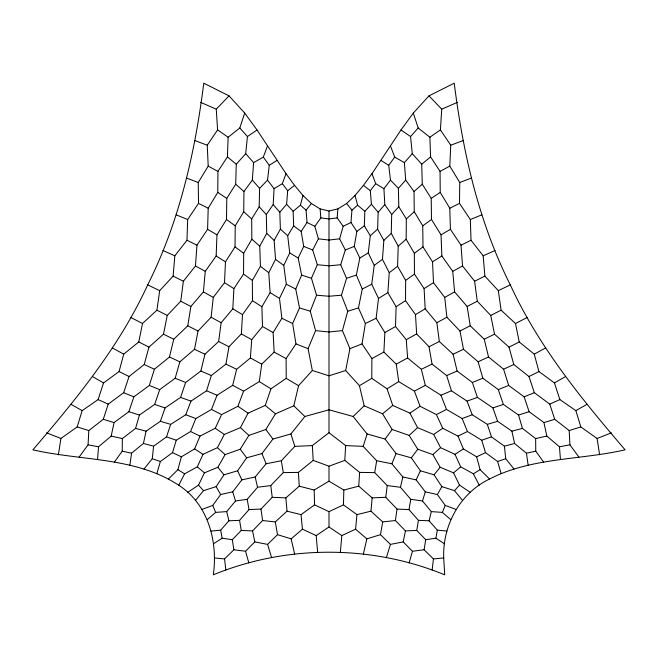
<?xml version="1.0" encoding="UTF-8"?>
<svg xmlns="http://www.w3.org/2000/svg" width="658" height="658" viewBox="0 0 658 658"><rect width="100%" height="100%" fill="white"/><g stroke="black" fill="none" stroke-linecap="round" stroke-linejoin="round"><path stroke-width="0.99" d="M450.746 519.623L442.349 512.393L431.294 511.595L422.494 500.993L410.789 499.307L400.442 487.265L387.225 485.579L374.706 472.609L359.605 472.386L344.808 460.361L329 466.201L329 481.195L314.154 490.037L314.582 504.867L301.035 514.63L302.433 529.164L316.194 535.587L329 526.984L329 511.661L343.427 504.867L356.965 514.63L370.972 511.159L382.701 521.917L395.409 520.544L405.443 530.907L416.744 530.438L425.71 539.7L424.097 549.751L433.441 558.93L443.714 557.951C442.431 525.52 459.934 493.212 489.568 479.016C531.5 457.31 580.142 460.164 625.1 449.842C581.458 398.871 538.499 346.363 510.312 284.881C478.679 221.927 462.944 152.697 454.234 83.188L428.967 95.862L413.29 113.086L400.969 129.988L372.009 173.63L363.446 185.383L355.024 195.484L346.61 203.503L337.891 208.899L329 210.979L320.109 208.899L311.39 203.503L302.976 195.484L294.562 185.383L285.991 173.63L257.031 129.988L244.71 113.086L229.042 95.862L203.766 83.188C195.056 152.705 179.321 221.927 147.688 284.889C119.501 346.363 76.542 398.871 32.9 449.842C81.419 461.011 135.532 456.767 178.746 485.242C208.199 504.151 218.086 541.707 213.299 574.812C286.641 544.701 371.359 544.701 444.701 574.812L443.714 557.951M202.031 509.399L212.781 505.418L220.611 494.553L232.71 491.822L241.881 479.871L255.156 476.984L266.128 463.767L281.336 460.748L294.833 446.379L312.353 445.581L329 432.709L329 210.979M129.848 465.214L131.559 453.197L143.411 443.467L146.101 431.155L160.396 421.285L165.1 407.911L180.58 397.399L185.638 382.495L200.846 371.038L204.934 354.226L218.653 341.486L221.154 322.724L232.817 308.816L233.903 288.615L243.55 274.09L243.674 253.305L251.841 239.241L251.677 218.925L259.186 206.793L259.606 188.369L267.526 180.119L269.262 165.306L263.307 157.097L267.576 145.813M479.254 485.242L473.398 473.809L460.699 466.851L455.007 454.333L440.589 447.679L433.671 434.436L417.55 427.626L409.934 413.134L392.744 405.427L387.052 388.812L371.786 378.342L371.893 358.585L362.032 343.895L365.371 323.506L358.478 307.928L362.254 289.035L356.373 275.069L359.819 258.026L354.267 246.405L356.842 231.427L350.977 222.486L351.94 210.149L346.61 203.503M514.013 469.055L505.731 458.692L504.398 446.182L491.468 436.863L487.323 424.369L472.263 414.746L467.024 401.125L451.429 390.786L446.659 375.545L432.051 364.096L429.032 346.741L416.637 333.902L415.502 314.623L405.525 300.665L405.649 280.357L397.58 266.309L398.23 246.117L391.255 233.384L391.691 214.5L384.815 204.589L383.927 188.69L390.465 180.111L388.738 165.298L394.693 157.089L390.424 145.805M79.067 457.162L88.082 444.841L88.814 430.554L103.273 419.31L108.225 404.127L123.646 392.711L129.042 376.508L144.217 364.532L148.971 347.136L163.48 334.165L167.264 315.429L180.728 301.224L183.385 281.237L195.459 265.964L196.964 245.179L207.599 229.321L208.199 208.216L217.773 192.391L217.938 171.393L227.413 156.884L228.129 137.226L239.808 127.997L244.71 113.086M528.152 465.214L526.441 453.189L514.589 443.459L511.899 431.155L497.604 421.293L492.9 407.911L477.42 397.391L472.362 382.479L457.154 371.03L453.066 354.218L439.338 341.486L436.838 322.724L425.183 308.808L424.097 288.607L414.458 274.09L414.334 253.297L406.159 239.241L406.323 218.917L398.806 206.785L398.386 188.352L390.465 180.111M114.402 462.048L122.232 451.174L122.355 438.582L135.548 428.407L139.447 415.058L154.638 404.431L159.705 389.626L175.168 378.243L179.881 361.801L194.513 349.299L198.042 331.015L211.103 317.246L213.282 297.408L224.501 282.693L225.472 261.835L235.013 246.882L235.251 225.826L243.731 211.744L243.954 191.519L252.318 180.119L253.61 162.641L245.714 153.659L247.441 136.543L239.808 127.997M97.557 459.432L98.535 446.79L111.186 436.081L114.064 422.568L128.886 411.702L133.862 396.84L149.325 385.465L154.408 369.245L169.476 357.023L173.745 339.24L187.777 325.8L190.869 306.48L203.404 291.864L205.263 271.326L216.153 255.978L216.967 234.832L226.508 219.484L226.78 198.395L235.704 184.215L236.263 164.229L245.714 153.659M599.619 454.793L597.086 438.467L580.825 426.935L575.857 410.633L559.884 399.603L554.447 382.94L538.935 371.556L534.263 354.152L519.236 341.971L515.494 323.514L501.092 310.189L498.32 290.655L484.88 276.113L483.169 255.789L471.021 240.26L470.338 219.533L459.498 203.38L459.745 182.488L449.792 166.112L450.746 145.204L440.408 129.889L441.732 109.162L428.967 95.862M343.427 504.867L343.854 490.029L329 481.195M501.149 473.637L497.621 461.497L485.514 452.655L481.722 440.227L467.46 431.525L462.163 418.546L446.494 409.432L440.959 395.236L425.323 385.317L421.35 369.303L407.606 357.944L406.282 339.676L395.516 326.508L396.116 306.718L387.866 292.629L389.24 272.692L382.462 259.342L383.844 240.384L377.61 229.149L378.177 212.238L384.815 204.589M58.381 454.793L60.914 438.467L77.175 426.935L82.143 410.633L98.116 399.603L103.553 382.94L119.073 371.556L123.737 354.144L138.772 341.954L142.515 323.497L156.917 310.189L159.688 290.663L173.12 276.121L174.831 255.798L186.979 240.26L187.662 219.542L198.502 203.38L198.255 182.488L208.208 166.12L207.245 145.212L217.592 129.906L216.268 109.17L229.042 95.862M489.568 479.016L480.101 469.664L476.622 456.816L463.388 448.904L457.993 436.098L442.744 428.268L436.41 414.589L420.084 406.274L414.4 391.14L398.723 381.591L396.264 364.154L383.869 352.104L384.881 332.545L376.113 318.291L378.523 298.419L371.721 284.231L374.238 265.38L368.274 252.902L370.289 235.737L364.335 225.859L364.861 211.292L371.392 204.284L370.314 190.688L375.669 183.681L372.009 173.63M143.987 469.055L152.269 458.7L153.602 446.182L166.532 436.863L170.677 424.361L185.737 414.746L190.976 401.125L206.571 390.786L211.333 375.537L225.941 364.096L228.968 346.741L241.363 333.902L242.498 314.631L252.475 300.673L252.351 280.366L260.42 266.309L259.762 246.125L266.737 233.393L266.301 214.508L273.185 204.597L274.065 188.698L267.526 180.119M344.808 460.361L345.647 445.581L329 432.709M446.897 531.08L437.323 530.142L429.09 520.799L418.439 520.355L408.963 509.596L397.021 509.07L385.777 497.316L372.157 497.859L358.758 486.172L359.605 472.386M156.851 473.637L160.379 461.505L172.486 452.655L176.278 440.227L190.54 431.525L195.837 418.546L211.506 409.432L217.041 395.244L232.677 385.333L236.641 369.311L250.394 357.944L251.718 339.676L262.493 326.516L261.892 306.718L270.134 292.637L268.752 272.7L275.529 259.351L274.147 240.392L280.382 229.149L279.823 212.238L273.185 204.597M279.823 212.238L286.608 204.284L287.686 190.697L282.331 183.689L285.991 173.63M470.231 492.332L459.506 485.102L453.551 472.847L440.161 467.262L432.865 454.604L417.772 449.217L409.144 435.415L392.16 429.485L382.561 413.8L364.187 405.813L359.441 385.703L345.672 370.503L349.924 348.666L342.431 330.637L347.737 311.226L341.444 295.212L346.552 278.309L340.688 264.713L345.31 249.982L339.618 238.805L343.163 226.311L337.151 217.913L337.891 208.899M340.351 552.243L341.806 535.587L355.567 529.164L356.965 514.63M370.972 511.159L372.157 497.859M432.142 570.05L433.441 558.93M385.777 497.316L387.225 485.579M395.409 520.544L397.021 509.07M168.432 479.024L177.899 469.664L181.378 456.816L194.612 448.896L200.007 436.098L215.256 428.276L221.59 414.598L237.916 406.29L243.6 391.156L259.277 381.607L261.736 364.162L274.139 352.112L273.119 332.545L281.895 318.291L279.486 298.419L286.288 284.231L283.762 265.388L289.726 252.902L287.702 235.737L293.665 225.867L293.139 211.292L286.608 204.284M374.706 472.609L376.672 460.74L363.175 446.379L345.647 445.581M416.744 530.438L418.439 520.355M424.097 549.751L412.451 551.248L403.198 541.896L390.424 544.388L380.48 534.666L382.701 521.917M408.963 509.596L410.789 499.307M444.52 543.804L435.876 538.211L437.323 530.142M403.198 541.896L405.443 530.907M363.348 554.085L366.851 538.869L380.48 534.666M400.442 487.265L402.844 476.984L391.872 463.767L376.672 460.74M187.769 492.332L198.494 485.102L204.449 472.847L217.839 467.27L225.126 454.612L240.228 449.217L248.856 435.415L265.84 429.493L275.447 413.808L293.813 405.813L298.567 385.703L312.328 370.503L308.084 348.666L315.577 330.637L310.272 311.226L316.556 295.212L311.456 278.309L317.312 264.722L312.69 249.991L318.382 238.813L314.845 226.311L307.023 222.486L306.069 210.149L311.39 203.503M429.09 520.799L431.294 511.595M293.139 211.292L300.393 205.206L302.976 195.484M409.161 562.903L412.451 551.248M386.386 557.655L390.424 544.388M422.494 500.993L425.29 491.822L416.119 479.871L402.844 476.984M363.175 446.379L367.115 433.951L353.132 416.489L329 409.802L304.876 416.489L290.894 433.951L272.906 439.059L261.942 453.576L246.668 457.828L237.604 470.791L223.967 474.805L216.161 486.632L203.487 490.662L195.525 500.343M178.746 485.242L184.602 473.809L197.301 466.851L202.993 454.333L217.411 447.679L224.329 434.445L240.45 427.634L248.066 413.15L265.256 405.443L270.956 388.82L286.222 378.35L286.107 358.585L295.968 343.904L292.629 323.506L299.522 307.928L295.746 289.035L301.627 275.077L298.181 258.035L303.733 246.405L301.158 231.427L307.023 222.486M391.872 463.767L396.058 453.568L385.103 439.059L367.115 433.951M442.349 512.393L445.219 505.418L437.389 494.553L425.29 491.822M416.119 479.871L420.396 470.791L411.332 457.828L396.058 453.568M437.389 494.553L441.839 486.632L434.033 474.805L420.396 470.791M314.845 226.311L320.849 217.913L320.109 208.899M385.103 439.059L392.16 429.485M411.332 457.828L417.772 449.217M434.033 474.805L440.161 467.262M207.254 519.623L215.643 512.393L226.706 511.595L235.506 500.993L247.211 499.307L257.549 487.265L270.775 485.579L283.302 472.609L298.403 472.395L313.2 460.37L312.353 445.581M560.443 459.432L559.465 446.782L546.814 436.073L535.645 438.573L522.452 428.399L518.553 415.05L503.362 404.415L498.295 389.602L482.84 378.218L478.127 361.76L463.487 349.275L459.958 331.007L446.897 317.246L444.718 297.408L433.507 282.685L432.528 261.835L422.995 246.882L422.749 225.826L414.26 211.736L414.03 191.503L405.673 180.103L404.39 162.633L412.278 153.651L410.551 136.535L418.184 127.989L413.29 113.086M211.103 531.08L220.677 530.142L228.91 520.799L239.561 520.355L249.028 509.596L260.979 509.07L272.231 497.316L285.86 497.867L299.25 486.18L298.403 472.395M398.386 188.352L405.673 180.103M441.839 486.632L454.514 490.662L459.506 485.102M391.691 214.5L398.806 206.785M214.286 557.951L224.559 558.93L233.903 549.751L232.29 539.7L241.256 530.438L252.557 530.907L262.591 520.544L275.307 521.917L287.036 511.167L285.86 497.867M233.903 549.751L245.549 551.248L254.802 541.896L252.557 530.907M254.802 541.896L267.576 544.388L277.52 534.666L275.307 521.917M353.132 416.489L364.187 405.813M383.844 240.384L391.255 233.384M409.144 435.415L417.55 427.626M406.323 218.917L414.26 211.736M370.289 235.737L377.61 229.149M432.865 454.604L440.589 447.679M414.03 191.503L422.28 184.207L421.729 164.22L412.278 153.651M351.94 210.149L357.607 205.206L355.024 195.484M398.23 246.117L406.159 239.241M277.52 534.666L291.149 538.869L302.433 529.164M453.551 472.847L460.699 466.851M421.729 164.22L430.587 156.875L429.871 137.209L418.184 127.989M382.561 413.8L392.744 405.427M287.686 190.697L294.562 185.383M389.24 272.692L397.58 266.309M356.842 231.427L364.335 225.859M414.334 253.297L422.995 246.882M374.238 265.38L382.462 259.342M422.749 225.826L431.5 219.484L431.212 198.379L422.28 184.207M405.649 280.357L414.458 274.09M429.871 137.209L440.408 129.889M247.441 136.543L257.031 129.988M433.671 434.436L442.744 428.268M409.934 413.134L420.084 406.274M431.212 198.379L440.218 192.383L440.062 171.393L430.587 156.875M455.007 454.333L463.388 448.904M213.48 543.804L222.124 538.211L232.29 539.7M396.116 306.718L405.525 300.665M424.097 288.607L433.507 282.685M269.262 165.306L277.092 160.387M432.528 261.835L441.855 255.978L441.033 234.824L431.5 219.484M378.523 298.419L387.866 292.629M387.052 388.812L398.723 381.591M473.398 473.809L480.101 469.664M274.065 188.698L282.331 183.689M359.819 258.026L368.274 252.902M415.502 314.623L425.183 308.808M359.441 385.703L371.786 378.342M441.033 234.824L450.401 229.313L449.801 208.216L440.218 192.383M554.447 382.94L565.329 376.664M253.61 162.641L263.307 157.097M384.881 332.545L395.516 326.508M575.857 410.633L587.084 404.267M444.718 297.408L454.596 291.864L452.737 271.326L441.855 255.978M406.282 339.676L416.637 333.902M396.264 364.154L407.606 357.944M452.737 271.326L462.541 265.964L461.036 245.179L450.401 229.313M534.263 354.152L545.63 347.934M436.838 322.724L446.897 317.246M440.062 171.393L449.792 166.112M371.893 358.585L383.869 352.104M414.4 391.14L425.323 385.317M546.814 436.073L543.936 422.568L529.114 411.694L524.138 396.823L508.675 385.44L503.592 369.212L488.524 356.981L484.255 339.224L470.231 325.792L467.131 306.472L477.272 301.216L474.615 281.229L462.541 265.964M515.494 323.514L527.321 317.419M436.41 414.589L446.494 409.432M429.032 346.741L439.338 341.486M362.254 289.035L371.721 284.231M459.958 331.007L470.231 325.792M477.272 301.216L490.736 315.429L494.52 334.174L509.029 347.153L519.236 341.971M490.736 315.429L501.092 310.189M449.801 208.216L459.498 203.38M474.615 281.229L484.88 276.113M509.029 347.153L513.791 364.516L528.958 376.508L538.935 371.556M461.036 245.179L471.021 240.26M484.255 339.224L494.52 334.174M343.163 226.311L350.977 222.486M421.35 369.303L432.051 364.096M365.371 323.506L376.113 318.291M457.993 436.098L467.46 431.525M498.32 290.655L510.312 284.881M453.066 354.218L463.487 349.275M476.622 456.816L485.514 452.655M503.592 369.212L513.791 364.516M478.127 361.76L488.524 356.981M528.958 376.508L534.354 392.703L549.775 404.127L559.884 399.603M483.169 255.789L495.022 250.525M441.732 109.162L457.351 102.352M446.659 375.545L457.154 371.03M440.959 395.236L451.429 390.786M470.338 219.533L481.878 214.804M472.362 382.479L482.84 378.218M524.138 396.823L534.354 392.703M498.295 389.602L508.675 385.44M345.31 249.982L354.267 246.405M349.924 348.666L362.032 343.895M597.086 438.467L611.414 432.832M459.745 182.488L471.218 178.154M462.163 418.546L472.263 414.746M450.746 145.204L463.142 140.573M467.024 401.125L477.42 397.391M481.722 440.227L491.468 436.863M497.621 461.497L505.731 458.692M492.9 407.911L503.362 404.415M346.552 278.309L356.373 275.069M345.672 370.503L329 375.817L312.328 370.503M518.553 415.05L529.114 411.694M549.775 404.127L554.727 419.31L569.186 430.554L580.825 426.935M347.737 311.226L358.478 307.928M543.936 422.568L554.727 419.31M487.323 424.369L497.604 421.293M504.398 446.182L514.589 443.459M511.899 431.155L522.452 428.399M343.854 490.029L358.758 486.172M526.441 453.189L535.768 451.166L543.598 462.048M559.465 446.782L569.918 444.833L578.933 457.162M425.71 539.7L435.876 538.211M337.151 217.913L329 218.95L320.849 217.913M339.618 238.805L329 240.055L318.382 238.813M342.431 330.637L329 331.977L315.577 330.637M340.688 264.713L329 265.832L317.312 264.722M341.444 295.212L329 296.248L316.556 295.212M88.082 444.841L98.535 446.79M122.232 451.174L131.559 453.197M111.186 436.081L122.355 438.582M287.036 511.167L301.035 514.63M299.25 486.18L314.154 490.037M135.548 428.407L146.101 431.155M143.411 443.467L153.602 446.182M160.396 421.285L170.677 424.361M103.273 419.31L114.064 422.568M299.522 307.928L310.272 311.226M77.175 426.935L88.814 430.554M128.886 411.702L139.447 415.058M301.627 275.077L311.456 278.309M154.638 404.431L165.1 407.911M166.532 436.863L176.278 440.227M152.269 458.7L160.379 461.505M180.58 397.399L190.976 401.125M313.2 460.37L329 466.201M445.219 505.418L455.969 509.399M194.858 140.573L207.245 145.212M185.737 414.746L195.837 418.546M186.782 178.154L198.255 182.488M295.968 343.904L308.084 348.666M46.586 432.832L60.914 438.467M303.733 246.405L312.69 249.991M149.325 385.465L159.705 389.626M175.168 378.243L185.638 382.495M123.646 392.711L133.862 396.84M176.122 214.804L187.662 219.542M206.571 390.786L217.041 395.244M200.846 371.038L211.333 375.537M200.649 102.352L216.268 109.17M162.978 250.534L174.831 255.798M98.116 399.603L108.225 404.127M169.476 357.023L179.881 361.801M144.217 364.532L154.408 369.245M172.486 452.655L181.378 456.816M314.582 504.867L329 511.661M194.513 349.299L204.934 354.226M147.688 284.889L159.688 290.663M190.54 431.525L200.007 436.098M281.895 318.291L292.629 323.506M225.941 364.096L236.641 369.311M186.979 240.26L196.964 245.179M163.48 334.165L173.745 339.24M173.12 276.121L183.385 281.237M119.073 371.556L129.042 376.508M198.502 203.38L208.199 208.216M156.917 310.189L167.264 315.429M286.288 284.231L295.746 289.035M187.777 325.8L198.042 331.015M138.772 341.954L148.971 347.136M218.653 341.486L228.968 346.741M211.506 409.432L221.59 414.598M130.687 317.411L142.515 323.497M180.728 301.224L190.869 306.48M232.677 385.333L243.6 391.156M208.208 166.12L217.938 171.393M274.139 352.112L286.107 358.585M211.103 317.246L221.154 322.724M195.459 265.964L205.263 271.326M112.37 347.934L123.737 354.144M250.394 357.944L261.736 364.162M241.363 333.902L251.718 339.676M203.404 291.864L213.282 297.408M70.916 404.267L82.143 410.633M262.493 326.516L273.119 332.545M394.693 157.089L404.39 162.633M92.671 376.664L103.553 382.94M207.599 229.321L216.967 234.832M286.222 378.35L298.567 385.703M232.817 308.816L242.498 314.631M375.669 183.681L383.927 188.69M289.726 252.902L298.181 258.035M259.277 381.607L270.956 388.82M270.134 292.637L279.486 298.419M177.899 469.664L184.602 473.809M380.908 160.387L388.738 165.298M216.153 255.978L225.472 261.835M224.501 282.693L233.903 288.615M252.475 300.673L261.892 306.718M194.612 448.896L202.993 454.333M217.773 192.391L226.78 198.395M329 526.984L341.806 535.587M237.916 406.29L248.066 413.15M215.256 428.276L224.329 434.445M400.969 129.988L410.551 136.535M217.592 129.906L228.129 137.226M243.55 274.09L252.351 280.366M226.508 219.484L235.251 225.826M275.529 259.351L283.762 265.388M293.665 225.867L301.158 231.427M235.013 246.882L243.674 253.305M260.42 266.309L268.752 272.7M363.446 185.383L370.314 190.688M265.256 405.443L275.447 413.808M227.413 156.884L236.263 164.229M357.607 205.206L364.861 211.292M197.301 466.851L204.449 472.847M355.567 529.164L366.851 538.869M300.393 205.206L306.069 210.149M251.841 239.241L259.762 246.125M235.704 184.215L243.954 191.519M217.411 447.679L225.126 454.612M280.382 229.149L287.702 235.737M243.731 211.744L251.677 218.925M240.45 427.634L248.856 435.415M266.737 233.393L274.147 240.392M293.813 405.813L304.876 416.489M259.186 206.793L266.301 214.508M198.494 485.102L203.487 490.662M252.318 180.119L259.606 188.369M454.596 291.864L467.131 306.472M371.392 204.284L378.177 212.238M454.514 490.662L462.475 500.343M217.839 467.27L223.967 474.805M240.228 449.217L246.668 457.828M265.84 429.493L272.906 439.059M216.161 486.632L220.611 494.553M237.604 470.791L241.881 479.871M212.781 505.418L215.643 512.393M261.942 453.576L266.128 463.767M290.894 433.951L294.833 446.379M267.576 544.388L271.614 557.655M232.71 491.822L235.506 500.993M245.549 551.248L248.839 562.903M226.706 511.595L228.91 520.799M255.156 476.984L257.549 487.265M291.149 538.869L294.652 554.085M220.677 530.142L222.124 538.211M247.211 499.307L249.028 509.596M239.561 520.355L241.256 530.438M281.336 460.748L283.302 472.609M260.979 509.07L262.591 520.544M270.775 485.579L272.231 497.316M224.559 558.93L225.859 570.05M316.194 535.587L317.649 552.243M569.186 430.554L569.918 444.833M535.645 438.573L535.768 451.166"/></g></svg>
